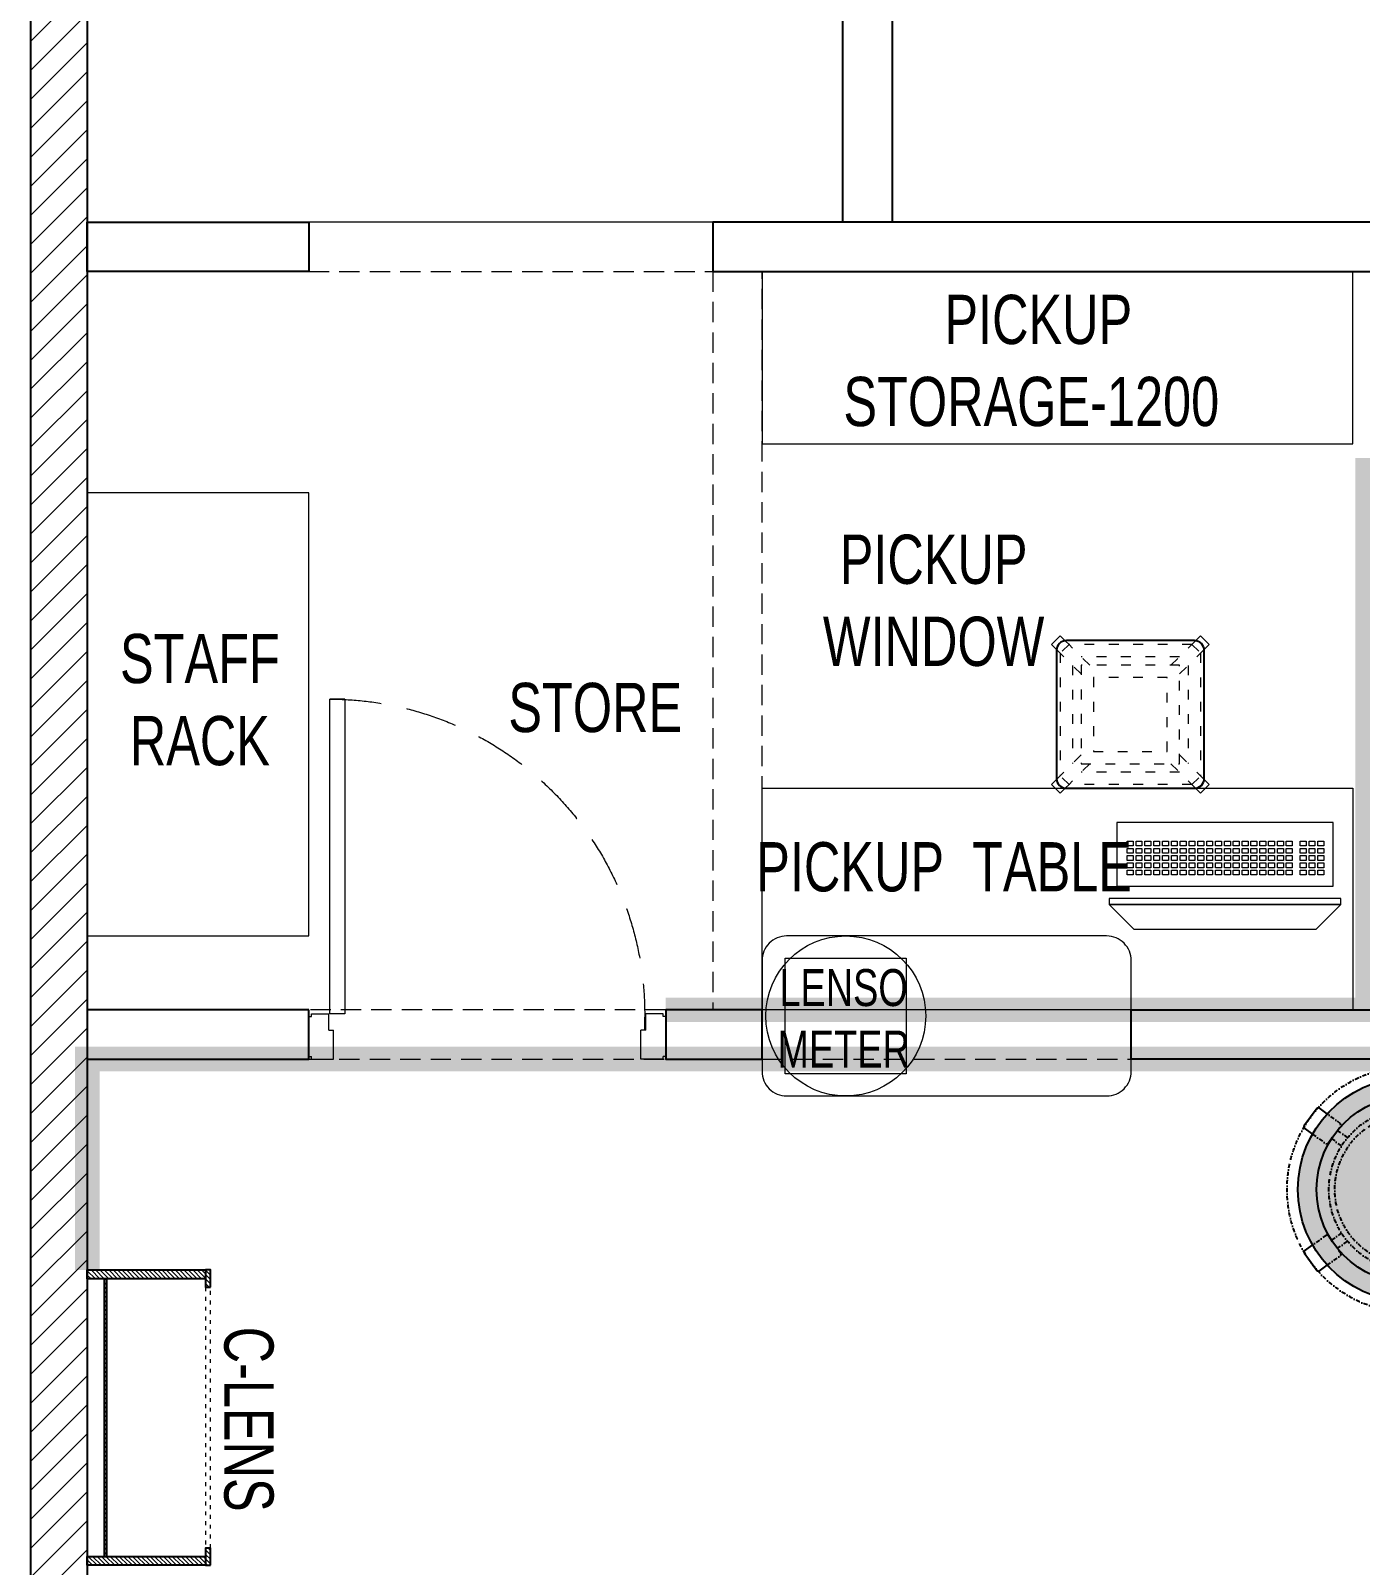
# Model space of a CAD drawing. Header units: feet. Extents: x 10117427 to 10126665, y -5945128 to -5920170.
# Drawn here: x 10117747 to 10120448, y -5927513 to -5924395 of the extents above; entities that cross this region are included whole.
import ezdxf

# ---------------------------------------------------------------- set-up
doc = ezdxf.new("R2010")
doc.units = ezdxf.units.FT
doc.header["$LTSCALE"] = 33
doc.header["$MEASUREMENT"] = 0
for name, pattern in [('a_p6_plan_L18$0$HIDDEN', [0.375, 0.25, -0.125]), ('ACAD_ISO03W100', [30, 12, -18]), ('DASHDOT2', [0.5, 0.25, -0.125, 0, -0.125]), ('HIDDEN2', [4.7625, 3.175, -1.5875])]:
    doc.linetypes.add(name, pattern=pattern)
doc.layers.add('A-WALL', color=1, linetype='Continuous')
for name, color, linetype, lineweight in [('Door', 2, 'Continuous', 13), ('HATCH', 9, 'Continuous', 9), ('HIDDEN LINE', 177, 'Continuous', 0), ('LENS-DIM', 252, 'Continuous', 5), ('LENS-DOOR', 34, 'Continuous', 20), ('LENS-PARTITION', 21, 'Continuous', 25), ('LENS-TEXT', 31, 'Continuous', 5), ('LENS_CURTAIN', 5, 'a_p6_plan_L18$0$HIDDEN', 9), ('LK-EQPMT', 3, 'Continuous', 18), ('LK-FF&E FLOOR', 1, 'Continuous', 9), ('LK-FF&E WALL', 1, 'Continuous', 9), ('LK-FLUTTED FINISH', 20, 'Continuous', 30), ('LK-IT', 3, 'Continuous', 18), ('LK-MIRROR', 133, 'Continuous', 13), ('LK-TILES FINISH', 251, 'Continuous', 5), ('LN-ELEVATION-1', 81, 'Continuous', 25), ('LN-ELEVATION-2', 103, 'Continuous', 20), ('LN-ELEVATION-3', 125, 'Continuous', 18), ('LN-ELEVATION-4', 145, 'Continuous', 13), ('LN-ELEVATION-5', 167, 'Continuous', 5), ('LN-HATCH', 251, 'Continuous', 0), ('PLANO-TXT', 252, 'Continuous', 5)]:
    doc.layers.add(name, color=color, linetype=linetype, lineweight=lineweight)
doc.styles.add('LK TXT', font='GILC____.TTF', dxfattribs={"height": 100})
pattern_1 = [(45, (3990327.2935, 1709214.6916), (-4.4901280605, 4.4901280605), [])]

# ---------------------------------------------------------------- blocks, each defined once
blk = doc.blocks.new('*U50')
at = {"layer": 'LENS-DOOR'}
for p, q in [((548124.3, 1779211.6), (548124.3, 1778572.2)), ((548124.3, 1779211.6), (548154.5, 1779211.6)), ((548154.5, 1778572.2), (548154.5, 1779211.6)), ((547472.3, 1778567.2), (547477.3, 1778567.2)), ((547472.3, 1778485.5), (547472.3, 1778567.2)), ((547477.3, 1778572.2), (547512.5, 1778572.2)), ((547477.3, 1778567.2), (547477.3, 1778572.2)), ((547512.5, 1778539.5), (547512.5, 1778572.2)), ((548124.3, 1778572.2), (548154.5, 1778572.2)), ((548192.2, 1778572.2), (548157, 1778572.2)), ((548157, 1778539.5), (548157, 1778572.2)), ((548192.2, 1778567.2), (548192.2, 1778572.2)), ((548197.3, 1778567.2), (548192.2, 1778567.2)), ((548197.3, 1778485.5), (548197.3, 1778567.2)), ((547512.5, 1778539.5), (547522.6, 1778539.5)), ((547522.6, 1778480.5), (547522.6, 1778539.5)), ((548146.9, 1778480.5), (548146.9, 1778539.5)), ((548157, 1778539.5), (548146.9, 1778539.5)), ((547472.3, 1778485.5), (547477.3, 1778485.5)), ((547477.3, 1778480.5), (547477.3, 1778485.5)), ((547477.3, 1778480.5), (547522.6, 1778480.5)), ((548192.2, 1778480.5), (548146.9, 1778480.5)), ((548192.2, 1778480.5), (548192.2, 1778485.5)), ((548197.3, 1778485.5), (548192.2, 1778485.5))]:
    blk.add_line(p, q, dxfattribs=at)
at = {"layer": 'LENS-DOOR', "color": 7, "linetype": 'HIDDEN2'}
blk.add_ellipse((548154.5, 1778572.2), major_axis=(-639.4, 0), ratio=1, start_param=-1.570791, end_param=0.051209, dxfattribs=at)
blk = doc.blocks.new('CLENS 600 TYPE 6')
at = {"layer": 'LN-ELEVATION-1', "ltscale": 0.5}
blk.add_lwpolyline([(130, -225), (-130, -225, -0.414214), (-150, -205), (-150, 55, -0.414214), (-130, 75), (130, 75, -0.414214), (150, 55), (150, -205, -0.414214)], format="xyb", close=True, dxfattribs=at)
at = {"layer": 'LN-ELEVATION-3', "linetype": 'ACAD_ISO03W100', "ltscale": 0.05}
for p, q in [((-82.3, 25), (-124.7, 67.4)), ((124.7, 67.4), (-124.7, 67.4)), ((82.3, 25), (124.7, 67.4)), ((-100, 7.3), (-142.4, 49.7)), ((-142.4, -199.7), (-142.4, 49.7)), ((99.7, 42.4), (-99.7, 42.4)), ((100, 7.3), (142.4, 49.7)), ((142.4, -199.7), (142.4, 49.7)), ((-117.4, -174.7), (-117.4, 24.7)), ((117.4, -174.7), (117.4, 24.7)), ((-100, -157.3), (-142.4, -199.7)), ((-82.3, -175), (-124.7, -217.4)), ((82.3, -175), (124.7, -217.4)), ((100, -157.3), (142.4, -199.7)), ((124.7, -217.4), (-124.7, -217.4)), ((99.7, -192.4), (-99.7, -192.4))]:
    blk.add_line(p, q, dxfattribs=at)
for points in [[(-132.2, 74.9), (-124.7, 67.4), (-142.4, 49.7), (-149.9, 57.2)], [(132.2, 74.9), (124.7, 67.4), (142.4, 49.7), (149.9, 57.2)], [(-132.2, -224.9), (-124.7, -217.4), (-142.4, -199.7), (-149.9, -207.2)], [(132.2, -224.9), (124.7, -217.4), (142.4, -199.7), (149.9, -207.2)]]:
    blk.add_lwpolyline(points, dxfattribs=at)
for points in [[(100, -175), (-100, -175), (-100, 25), (100, 25)], [(75, -150), (-75, -150), (-75, 0), (75, 0)]]:
    blk.add_lwpolyline(points, close=True, dxfattribs=at)
at = {"layer": 'LN-ELEVATION-5', "ltscale": 0.5}
for points in [[(-149.9, 57.2), (-160.1, 67.4), (-142.4, 85.1), (-132.2, 74.9)], [(149.9, 57.2), (160.1, 67.4), (142.4, 85.1), (132.2, 74.9)], [(-149.9, -207.2), (-160.1, -217.4), (-142.4, -235.1), (-132.2, -224.9)], [(149.9, -207.2), (160.1, -217.4), (142.4, -235.1), (132.2, -224.9)]]:
    blk.add_lwpolyline(points, dxfattribs=at)
blk = doc.blocks.new('*U23')
at = {"layer": 'LK-EQPMT', "ltscale": 12}
blk.add_lwpolyline([(6, 4.9), (-6, 4.9), (-6, -4.9), (6, -4.9)], close=True, dxfattribs=at)
blk = doc.blocks.new('*U24')
at = {"color": 0, "linetype": 'ByBlock', "lineweight": -2}
for p in [(0, 0), (18, 0), (35.9, 0), (53.9, 0), (71.8, 0), (89.8, 0), (107.8, 0), (125.7, 0), (143.7, 0), (161.6, 0), (179.6, 0), (197.6, 0), (215.5, 0), (233.5, 0), (251.4, 0), (269.4, 0), (287.4, 0), (305.3, 0), (323.3, 0), (0, -14.7), (0, -29.5), (18, -14.7), (18, -29.5), (35.9, -14.7), (35.9, -29.5), (53.9, -14.7), (53.9, -29.5), (71.8, -14.7), (71.8, -29.5), (89.8, -14.7), (89.8, -29.5), (107.8, -14.7), (107.8, -29.5), (125.7, -14.7), (125.7, -29.5), (143.7, -14.7), (143.7, -29.5), (161.6, -14.7), (161.6, -29.5), (179.6, -14.7), (179.6, -29.5), (197.6, -14.7), (197.6, -29.5), (215.5, -14.7), (215.5, -29.5), (233.5, -14.7), (233.5, -29.5), (251.4, -14.7), (251.4, -29.5), (269.4, -14.7), (269.4, -29.5), (287.4, -14.7), (287.4, -29.5), (305.3, -14.7), (305.3, -29.5), (323.3, -14.7), (323.3, -29.5), (0, -44.2), (0, -59), (18, -44.2), (18, -59), (35.9, -44.2), (35.9, -59), (53.9, -44.2), (53.9, -59), (71.8, -44.2), (71.8, -59), (89.8, -44.2), (89.8, -59), (107.8, -44.2), (107.8, -59), (125.7, -44.2), (125.7, -59), (143.7, -44.2), (143.7, -59), (161.6, -44.2), (161.6, -59), (179.6, -44.2), (179.6, -59), (197.6, -44.2), (197.6, -59), (215.5, -44.2), (215.5, -59), (233.5, -44.2), (233.5, -59), (251.4, -44.2), (251.4, -59), (269.4, -44.2), (269.4, -59), (287.4, -44.2), (287.4, -59), (305.3, -44.2), (305.3, -59), (323.3, -44.2), (323.3, -59)]:
    blk.add_blockref('*U23', p, dxfattribs=at)
blk = doc.blocks.new('*U21')
at = {"layer": 'LK-EQPMT', "ltscale": 12}
blk.add_lwpolyline([(6, 4.9), (-6, 4.9), (-6, -4.9), (6, -4.9)], close=True, dxfattribs=at)
blk = doc.blocks.new('*U22')
at = {"color": 0, "linetype": 'ByBlock', "lineweight": -2}
for p in [(0, 0), (18, 0), (35.9, 0), (0, -14.7), (0, -29.5), (18, -14.7), (18, -29.5), (35.9, -14.7), (35.9, -29.5), (0, -44.2), (0, -59), (18, -44.2), (18, -59), (35.9, -44.2), (35.9, -59)]:
    blk.add_blockref('*U21', p, dxfattribs=at)
blk = doc.blocks.new('*U17')
at = {"ltscale": 12}
blk.add_lwpolyline([(8, 0), (8, 129.1), (448, 129.1), (448, 0)], close=True, dxfattribs=at)
for name, p in [('*U24', (35.2, 101.6)), ('*U22', (386.6, 101.6))]:
    blk.add_blockref(name, p)
blk = doc.blocks.new('Pickup table PC')
at = {"layer": 'LN-ELEVATION-2', "ltscale": 0.5}
for points in [[(470, 50), (0, 50), (0, 62), (470, 62)], [(420, 0), (50, 0), (0, 50), (470, 50)]]:
    blk.add_lwpolyline(points, close=True, dxfattribs=at)
blk = doc.blocks.new('A$C4f7093e4')
at = {"layer": 'LN-HATCH'}
h = blk.add_hatch(dxfattribs=at)
h.set_pattern_fill('ANSI31', color=256, scale=333, angle=180)
h.set_pattern_definition([(225, (-10293395.193, 5275944.316), (29.43331977, -29.43331977), [])])
h.paths.add_polyline_path([(-5099.9, 6382.6), (1949.1, 6382.6), (1949.1, 6497.6), (-5214.9, 6497.6), (-5214.9, 3906.6), (-5099.9, 3906.6)])
h.paths.add_polyline_path([(-5214.9, -1970.4), (-5099.9, -1970.4), (-5099.9, 3667.6), (-5214.9, 3667.6)])
h.paths.add_polyline_path([(-5214.9, -8093.4), (-5099.9, -8093.4), (-5099.9, -2432.4), (-5214.9, -2432.4)])
at = {"layer": 'A-WALL'}
for p, q in [((-5214.9, -1970.4), (-5214.9, 3667.6)), ((-5099.9, -1970.4), (-5099.9, 3667.6))]:
    blk.add_line(p, q, dxfattribs=at)
blk = doc.blocks.new('A$C5104be99')
at = {"layer": 'LENS-DIM', "color": 2}
blk.add_lwpolyline([(5143.2, 5142.3), (-2043.8, 5142.3), (-2043.8, 1266.8), (-2043.8, 804.8), (-2043.8, -4856.2), (-2043.8, -5086.2), (-1602.8, -5086.2), (-1602.8, -5240.2), (4616.2, -5240.2), (4616.2, -5074.2), (4952.2, -5074.2), (4952.2, -4851.2), (5144.2, -4851.2), (5144.2, 804.8), (4957.2, 804.8), (4957.2, 1266.8), (5143.2, 1266.8)], close=True, dxfattribs=at)
blk.add_blockref('A$C4f7093e4', (3056.2, 3237.2), dxfattribs=at)
blk = doc.blocks.new('CLENS 600')
at = {"layer": 'LN-HATCH', "ltscale": 0.5}
h = blk.add_hatch(dxfattribs=at)
h.set_pattern_fill('ANSI31', color=256, scale=2)
h.set_pattern_definition(pattern_1)
h.paths.add_polyline_path([(-600, 0), (-582, 0), (-582, -240), (-600, -240)])
h = blk.add_hatch(dxfattribs=at)
h.set_pattern_fill('ANSI31', color=256, scale=2)
h.set_pattern_definition([(45, (3975657.573, 1709214.6916), (-4.490128061, 4.490128061), [])])
h.paths.add_polyline_path([(-18, 0), (0, 0), (0, -240), (-18, -240)])
h = blk.add_hatch(dxfattribs=at)
h.set_pattern_fill('ANSI31', color=256, scale=2)
h.set_pattern_definition([(45, (3990252.2935, 1709214.6916), (-4.4901280605, 4.4901280605), [])])
h.paths.add_polyline_path([(-582, -40), (-18, -40), (-18, -34), (-582, -34)])
h = blk.add_hatch(dxfattribs=at)
h.set_pattern_fill('ANSI31', color=256, scale=2)
h.set_pattern_definition(pattern_1)
h.paths.add_polyline_path([(-600, -250), (-565, -250), (-565, -240), (-600, -240)])
h = blk.add_hatch(dxfattribs=at)
h.set_pattern_fill('ANSI31', color=256, scale=2)
h.set_pattern_definition([(45, (3990177.2935, 1709214.6916), (-4.4901280605, 4.4901280605), [])])
h.paths.add_polyline_path([(-35, -250), (0, -250), (0, -240), (-35, -240)])
at = {"layer": 'HIDDEN LINE', "linetype": 'ACAD_ISO03W100', "ltscale": 0.02}
for p, q in [((-35, -240), (-565, -240)), ((-565, -250), (-35, -250))]:
    blk.add_line(p, q, dxfattribs=at)
at = {"layer": 'LN-ELEVATION-1', "ltscale": 0.5}
for points in [[(-600, 0), (-582, 0), (-582, -240), (-600, -240)], [(-18, 0), (0, 0), (0, -240), (-18, -240)], [(-582, -40), (-18, -40), (-18, -34), (-582, -34)], [(-600, -250), (-565, -250), (-565, -240), (-600, -240)], [(-35, -250), (0, -250), (0, -240), (-35, -240)]]:
    blk.add_lwpolyline(points, close=True, dxfattribs=at)
at = {"layer": 'LN-ELEVATION-4'}
blk.add_line((-18, 0), (-582, 0), dxfattribs=at)
blk = doc.blocks.new('DR STOOL')
at = {"layer": 'HATCH'}
h = blk.add_hatch(dxfattribs=at)
h.set_pattern_fill('ANSI36', color=250, angle=-90)
h.set_pattern_definition([(315, (-227.81, 917.3997), (6.173926, -1.683798), [7.9375, -1.5875, 0, -1.5875])])
edge = h.paths.add_edge_path()
edge.add_line((-190, 0), (-218.7, 0))
edge.add_arc((-218.7, 9.1), 9.12, 177.612, 270, ccw=False)
edge.add_arc((0, 0), 228, 2.388, 177.612, ccw=False)
edge.add_arc((218.7, 9.1), 9.12, -90, 2.388, ccw=False)
edge.add_line((218.7, 0), (190, 0))
edge.add_arc((0, 0), 190, 0, 180)
at = {"layer": 'LN-ELEVATION-1', "color": 1, "ltscale": 100}
for p, q in [((-165.3, 189), (-165.9, 185.1)), ((-128.6, 215.5), (-165.3, 189)), ((-124.7, 214.9), (-128.6, 215.5)), ((-112.7, 198.2), (-124.7, 214.9)), ((124.8, 215), (112.5, 198.3)), ((128.7, 215.6), (124.8, 215)), ((128.7, 215.6), (124.8, 215)), ((165.2, 188.9), (128.7, 215.6)), ((165.2, 188.9), (128.7, 215.6)), ((165.8, 185), (165.2, 188.9)), ((165.8, 185), (165.2, 188.9)), ((-165.9, 185.1), (-153.8, 168.3)), ((153.7, 168.4), (165.8, 185)), ((-243, -52.2), (-244.7, -55.8)), ((-244.7, -55.8), (-230.8, -98.7)), ((-191.3, -35.5), (-243, -52.2)), ((-187.9, -37.2), (-191.3, -35.5)), ((-184.1, -48.8), (-187.9, -37.2)), ((188.1, -37), (184.1, -49.2)), ((191.4, -35.3), (188.1, -37)), ((243, -52.2), (191.4, -35.3)), ((230.7, -98.7), (244.8, -55.8)), ((244.8, -55.8), (243, -52.2)), ((-227.2, -100.6), (-175.6, -83.8)), ((-173.9, -80.4), (-177.8, -68.2)), ((-175.6, -83.8), (-173.9, -80.4)), ((177.7, -68.6), (173.9, -80.2)), ((173.9, -80.2), (175.6, -83.6)), ((175.6, -83.6), (227.2, -100.5)), ((-230.8, -98.7), (-227.2, -100.6)), ((227.2, -100.5), (230.7, -98.7)), ((-22.7, -190.2), (-25.4, -192.9)), ((-25.4, -192.9), (-25.4, -247.2)), ((-10.5, -190.2), (-22.7, -190.2)), ((22.8, -190.2), (9.9, -190.2)), ((25.4, -192.9), (22.8, -190.2)), ((25.4, -247.2), (25.4, -192.9)), ((-25.4, -247.2), (-22.6, -250)), ((22.6, -250), (25.4, -247.2)), ((-22.6, -250), (22.6, -250))]:
    blk.add_line(p, q, dxfattribs=at)
at = {"layer": 'LN-ELEVATION-1', "linetype": 'DASHDOT2'}
for p, q in [((-92.9, 170.8), (-112.7, 198.2)), ((112.5, 198.3), (92.7, 171.1)), ((-153.8, 168.3), (-134.1, 141)), ((-103.5, 159.9), (-93.5, 167.1)), ((-88.2, 139.5), (-103.5, 159.9)), ((-93.5, 167.1), (-92.9, 170.8)), ((103.7, 159.8), (88.2, 139.4)), ((92.7, 171.1), (93.3, 167.4)), ((93.3, 167.4), (103.7, 159.8)), ((133.7, 141.2), (153.7, 168.4)), ((-134.1, 141), (-130.4, 140.4)), ((-130.4, 140.4), (-120, 148)), ((-120, 148), (-105.4, 127)), ((105.4, 126.9), (120.1, 147.8)), ((120.1, 147.8), (130, 140.6)), ((130, 140.6), (133.7, 141.2)), ((-160, -40.5), (-184.1, -48.8)), ((-177.8, -68.2), (-153.4, -60.7)), ((153.3, -61), (177.7, -68.6)), ((184.1, -49.2), (159.9, -40.8)), ((-10.9, -164.6), (-10.5, -190.2)), ((9.9, -190.2), (10.4, -164.7))]:
    blk.add_line(p, q, dxfattribs=at)
at = {"layer": 'LN-ELEVATION-1', "color": 1, "ltscale": 100}
blk.add_lwpolyline([(-190, 0), (-218.7, 0, -0.426474), (-227.8, 9.5, -0.959166), (227.8, 9.5, -0.426474), (218.7, 0), (190, 0)], format="xyb", dxfattribs=at)
at = {"layer": 'LN-ELEVATION-1', "linetype": 'DASHDOT2'}
for radius in [250, 165, 153]:
    blk.add_circle((0, 0), radius, dxfattribs=at)
at = {"layer": 'LN-ELEVATION-1', "color": 1, "ltscale": 100}
blk.add_circle((0, 0), 190, dxfattribs=at)

msp = doc.modelspace()

# ---------------------------------------------------------------- linework, layer by layer
at = {"layer": 'LENS-PARTITION'}
for points in [[(10119496.9, -5924784.3), (10119396.9, -5924784.3), (10119396.9, -5921921.8), (10119496.9, -5921921.8)], [(10118311.9, -5924884.3), (10117861.9, -5924884.3), (10117861.9, -5924784.3), (10118311.9, -5924784.3)], [(10119132.4, -5924884.3), (10125048.9, -5924884.3), (10125048.9, -5924784.3), (10119132.4, -5924784.3)], [(10118311.9, -5926384.3), (10117861.9, -5926384.3), (10117861.9, -5926484.3), (10118311.9, -5926484.3)], [(10119232.4, -5926384.3), (10119036.9, -5926384.3), (10119036.9, -5926484.3), (10119232.4, -5926484.3)], [(10119982.4, -5926384.3), (10121754.9, -5926384.3), (10121754.9, -5926484.3), (10119982.4, -5926484.3)]]:
    msp.add_lwpolyline(points, close=True, dxfattribs=at)
at = {"layer": 'LENS_CURTAIN', "ltscale": 5}
for points in [[(10118311.9, -5924884.3), (10119132.4, -5924884.3), (10119132.4, -5924784.3), (10118311.9, -5924784.3)], [(10119132.4, -5924884.3), (10119132.4, -5926384.3), (10119232.4, -5926384.3), (10119232.4, -5924884.3)], [(10119036.9, -5926384.3), (10118311.9, -5926384.3), (10118311.9, -5926484.3), (10119036.9, -5926484.3)], [(10119982.4, -5926384.3), (10119232.4, -5926384.3), (10119232.4, -5926484.3), (10119982.4, -5926484.3)]]:
    msp.add_lwpolyline(points, close=True, dxfattribs=at)
at = {"layer": 'LK-EQPMT'}
msp.add_lwpolyline([(10119279.5, -5926514.3), (10119279.5, -5926279.3), (10119525.5, -5926279.3), (10119525.5, -5926514.3)], close=True, dxfattribs=at)
at = {"layer": 'LK-FF&E WALL'}
for points in [[(10120432.4, -5925234.3), (10120432.4, -5924884.3), (10119232.4, -5924884.3), (10119232.4, -5925234.3)], [(10117861.9, -5925334.3), (10117861.9, -5926234.3), (10118311.9, -5926234.3), (10118311.9, -5925334.3)], [(10120432.4, -5926384.3), (10119232.4, -5926384.3), (10119232.4, -5925934.3), (10120432.4, -5925934.3)]]:
    msp.add_lwpolyline(points, close=True, dxfattribs=at)
msp.add_lwpolyline([(10119982.4, -5926509.3), (10119982.4, -5926284.3, 0.414214), (10119932.4, -5926234.3), (10119282.4, -5926234.3, 0.414214), (10119232.4, -5926284.3), (10119232.4, -5926509.3, 0.414214), (10119282.4, -5926559.3), (10119932.4, -5926559.3, 0.414214)], format="xyb", close=True, dxfattribs=at)
msp.add_circle((10119402.5, -5926396.8), 162.5, dxfattribs=at)
at = {"layer": 'LK-FLUTTED FINISH', "linetype": 'ACAD_ISO03W100', "ltscale": 0.05, "const_width": 50}
msp.add_lwpolyline([(10125048.9, -5926484.3), (10119036.9, -5926484.3)], dxfattribs=at)
at = {"layer": 'LK-MIRROR', "linetype": 'ACAD_ISO03W100', "ltscale": 0.05, "const_width": 50}
msp.add_lwpolyline([(10119036.9, -5926484.3), (10117861.9, -5926484.3), (10117861.9, -5926912.8)], dxfattribs=at)
at = {"layer": 'LK-TILES FINISH', "color": 212, "linetype": 'ACAD_ISO03W100', "ltscale": 0.05, "const_width": 50}
msp.add_lwpolyline([(10120462.9, -5925263), (10120462.9, -5926384.3), (10119036.9, -5926384.3)], dxfattribs=at)

# ---------------------------------------------------------------- block references
at = {"layer": 'Door', "xscale": -1}
msp.add_blockref('*U50', (10666509.2, -7704964.8), dxfattribs=at)
at = {"layer": 'LENS-DIM', "color": 2}
msp.add_blockref('A$C5104be99', (10119905.7, -5929926.6), dxfattribs=at)
at = {"layer": 'LK-FF&E FLOOR', "rotation": 89.99999999999999}
msp.add_blockref('DR STOOL', (10120548.9, -5926749.3), dxfattribs=at)
at = {"layer": 'LK-FF&E WALL', "xscale": -1, "rotation": 180}
msp.add_blockref('CLENS 600 TYPE 6', (10119980.7, -5925859.3), dxfattribs=at)
at = {"layer": 'LK-FF&E WALL', "rotation": 89.99999999999999}
msp.add_blockref('CLENS 600', (10117861.9, -5926912.8), dxfattribs=at)
at = {"layer": 'LK-IT', "ltscale": 0.5, "xscale": -1, "rotation": 180}
msp.add_blockref('*U17', (10119944.9, -5926003.9), dxfattribs=at)
at = {"layer": 'LK-IT', "xscale": -1}
msp.add_blockref('Pickup table PC', (10120407.9, -5926220.2), dxfattribs=at)

# ---------------------------------------------------------------- texts
at = {"layer": 'LENS-TEXT', "color": 0, "linetype": 'Continuous', "ltscale": 3, "attachment_point": 5, "style": 'LK TXT'}
for s, width, gutter_width, insert, char_height in [(' PICKUP STORAGE-1200', 1099.487, 1, (10119779.4, -5925065.8), 100), ('PICKUP WINDOW', 301.654, 1, (10119581, -5925553), 100), ('STAFF RACK', 230.07, 1, (10118090.6, -5925754.7), 100), ('STORE', 252.526, 1, (10118893.7, -5925770.8), 100), ('PICKUP  TABLE  ', 783.964, 1, (10119602.3, -5926094.4), 100), ('LENSO\\PMETER', 353.056, 0.5, (10119398.2, -5926401.6), 75)]:
    msp.add_mtext_dynamic_manual_height_columns(s, width=width, gutter_width=gutter_width, heights=[0], dxfattribs=dict(at, insert=insert, char_height=char_height))
at = {"layer": 'PLANO-TXT', "linetype": 'Continuous', "ltscale": 3, "insert": (10118189.5, -5927215.9), "char_height": 100, "width": 271.785, "attachment_point": 5, "rotation": 270, "style": 'LK TXT'}
msp.add_mtext('C-LENS', dxfattribs=at)

doc.saveas('drawing.dxf')
